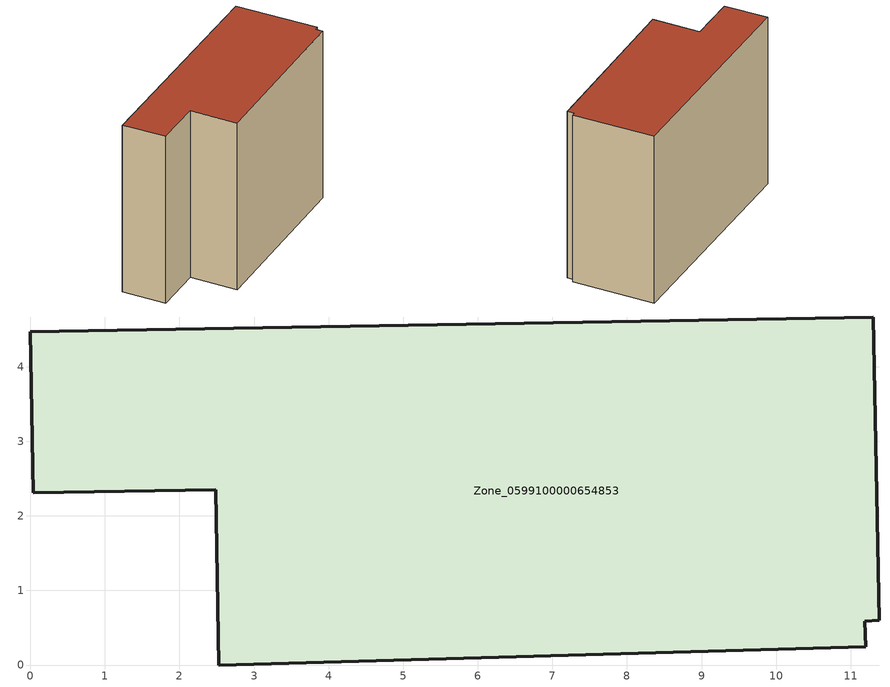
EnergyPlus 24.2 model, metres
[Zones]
Zone_0599100000654853
 floor ground (C_G): 0,4.47 11.3,4.67 11.38,0.6 11.19,0.59 11.2,0.24 2.52,0 2.49,2.35 0.04,2.31 z0
 wall outside (C_F): 11.3,4.67 0,4.47 0.04,2.31 2.49,2.35 2.52,0 11.2,0.24 11.19,0.59 11.38,0.6 11.3,4.67 z0:8.74
 roof outside (C_R): 2.52,0 11.2,0.24 11.19,0.59 11.38,0.6 11.3,4.67 0,4.47 0.04,2.31 2.49,2.35 z8.74
[BUILDING]
Pand.0599100000654853: North Axis=0; Terrain=City; Loads Convergence Tolerance Value=0.04; Temperature Convergence Tolerance Value=0.4; Solar Distribution=FullExterior; Maximum Number of Warmup Days=25; Minimum Number of Warmup Days=1
[Site:Location]
Rotterdam.The.Hague.AP_ZH_NLD Design_Conditions: Latitude=51.96; Longitude=4.45; Time Zone=1; Elevation=-4.5
[SITE:GROUNDTEMPERATURE:BUILDINGSURFACE]
18, 18, 18, 18, 18, 18, 18, 18, 18, 18, 18, 18
[MATERIAL] Thermal Absorptance=0.9; Solar Absorptance=0.7; Visible Absorptance=0.7
Name | Roughness | Thickness | Conductivity | Density | Specific Heat
G.TI.1946 | MediumSmooth | 0.15 | 1 | 540 | 1210
F.TI.1946 | Rough | 0.3 | 0.857143 | 1920 | 840
R.TI.1946 | MediumRough | 0.2 | 0.1 | 1500 | 1000
[CONSTRUCTION]
C_G: G.TI.1946
C_F: F.TI.1946
C_R: R.TI.1946
[ZONE]
Zone_0599100000654853: Type=1; Multiplier=1; Ceiling Height=Autocalculate; Volume=Autocalculate; Floor Area=autocalculate; Part of Total Floor Area=Yes
[ZONEINFILTRATION:DESIGNFLOWRATE]
Infil_Zone_0599100000654853: Zone or ZoneList or Space or SpaceList=Zone_0599100000654853; Schedule=AlwaysOn; Design Flow Rate Calculation Method=Flow/Area; Flow Rate per Floor Area=0.003; Constant Term Coefficient=1; Temperature Term Coefficient=0; Velocity Term Coefficient=0; Velocity Squared Term Coefficient=0
[HVACTEMPLATE:ZONE:IDEALLOADSAIRSYSTEM]
Zone_0599100000654853: Maximum Heating Supply Air Temperature=50; Minimum Cooling Supply Air Temperature=13; Maximum Heating Supply Air Humidity Ratio=0.0156; Minimum Cooling Supply Air Humidity Ratio=0.0077; Heating Limit=NoLimit; Cooling Limit=NoLimit; Dehumidification Control Type=ConstantSensibleHeatRatio; Cooling Sensible Heat Ratio=0.7; Dehumidification Setpoint=60; Humidification Control Type=None; Humidification Setpoint=30; Outdoor Air Method=None; Outdoor Air Flow Rate per Person=0.00944; Outdoor Air Flow Rate per Zone Floor Area=0; Outdoor Air Flow Rate per Zone=0; Demand Controlled Ventilation Type=None; Outdoor Air Economizer Type=NoEconomizer; Heat Recovery Type=None; Sensible Heat Recovery Effectiveness=0.7; Latent Heat Recovery Effectiveness=0.65
[ZONECONTROL:THERMOSTAT]
ThermostatControl_Zone_0599100000654853: Zone or ZoneList=Zone_0599100000654853; Control Type Schedule=DualSetpointControlType; Control 1=Thermostat_Zone_0599100000654853; Temperature Difference Between Cutout And Setpoint=0
[THERMOSTATSETPOINT:DUALSETPOINT]
Thermostat_Zone_0599100000654853: Heating Setpoint Temperature Schedule=HeatingSetpoint_Zone_0599100000654853; Cooling Setpoint Temperature Schedule=CoolingSetpoint_Zone_0599100000654853
[SCHEDULE:COMPACT]
HeatingSetpoint_Zone_0599100000654853: Through: 12/31, For: AllDays, Until: 24:00, 21
CoolingSetpoint_Zone_0599100000654853: Through: 12/31, For: AllDays, Until: 24:00, 24
DualSetpointControlType: Through: 12/31, For: AllDays, Until: 24:00, 4
AlwaysOn: Through: 12/31, For: AllDays, Until: 24:00, 1
